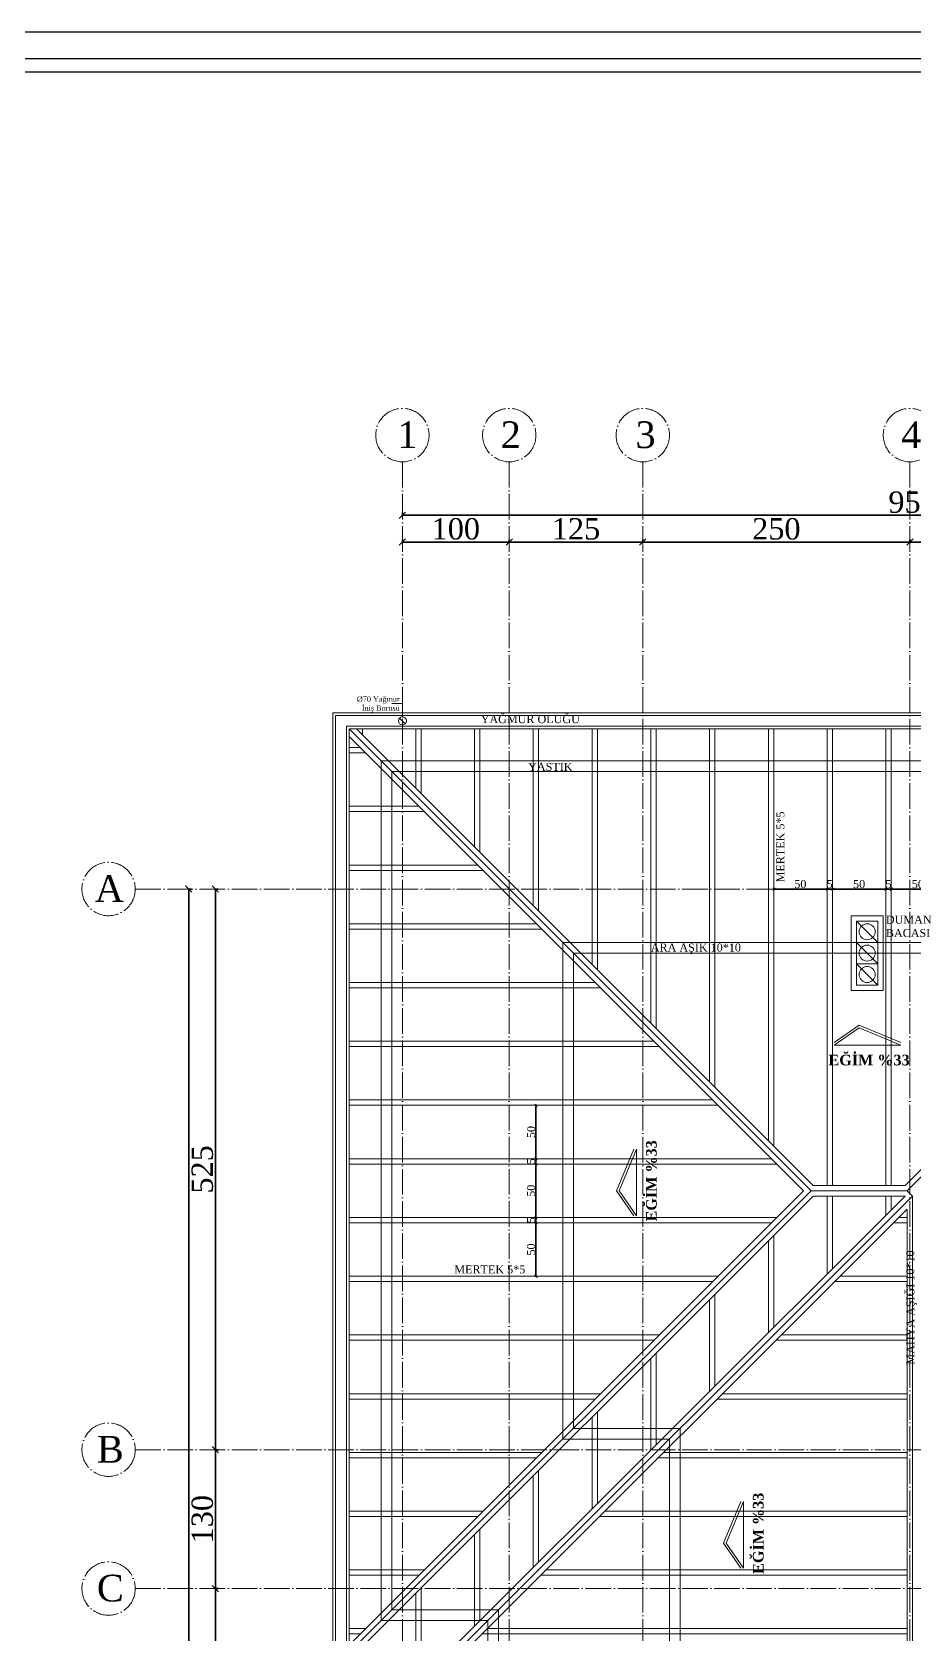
# Model space of a CAD drawing. Header units: metres. Extents: x -5196 to 34307, y 7076 to 19260.
# Drawn here: x 16830 to 17656, y 10674 to 12174 of the extents above; entities that cross this region are included whole.
import ezdxf

# ---------------------------------------------------------------- set-up
doc = ezdxf.new("R2010")
doc.units = ezdxf.units.M
doc.linetypes.add('ACAD_ISO04W100', pattern=[30, 24, -3, 0, -3])
doc.layers.add('YLZ-AKS', color=7, linetype='ACAD_ISO04W100', lineweight=5, true_color=0x2e2f36)
for name, color, linetype, lineweight in [('YLZ-ALAN HESABI', 41, 'Continuous', 35), ('YLZ-BACA', 195, 'Continuous', 5), ('YLZ-DUVAR', 151, 'Continuous', 20), ('YLZ-TEFRİŞ', 191, 'Continuous', 20), ('YLZ-YAĞMUR İNİŞ BORUSU', 223, 'Continuous', 15), ('YLZ-ÇATI', 241, 'Continuous', 13), ('YLZ-ÖLÇÜ', 251, 'Continuous', 5)]:
    doc.layers.add(name, color=color, linetype=linetype, lineweight=lineweight)
doc.layers.add('YLZ-PAFTA', color=165, linetype='Continuous')
doc.layers.add('YLZ-YAZI', color=113, linetype='Continuous')
doc.styles.add('ARIAL', font='times.ttf')
doc.dimstyles.new('YLZ - Dış Ölçü', dxfattribs={"dimscale": 2, "dimtxt": 10, "dimasz": 3, "dimexe": 1.25, "dimexo": 1, "dimgap": 1, "dimtad": 1, "dimdec": 1, "dimrnd": 0.5, "dimtxsty": 'ARIAL', "dimblk": 'OBLIQUE', "dimcen": 1, "dimclrd": 250, "dimclre": 250, "dimclrt": 150, "dimadec": 0, "dimazin": 0, "dimtfac": 1, "dimtdec": 1, "dimtmove": 1, "dimatfit": 3, "dimldrblk": 'OBLIQUE', "dimfxl": 0, "dimarcsym": 0})
doc.dimstyles.new('YLZ - İç Ölçü', dxfattribs={"dimscale": 0.75, "dimtxt": 10, "dimasz": 3, "dimexe": 1.25, "dimexo": 1, "dimgap": 1, "dimtad": 1, "dimdec": 1, "dimrnd": 0.5, "dimtxsty": 'ARIAL', "dimblk": 'OBLIQUE', "dimcen": 1, "dimclrd": 256, "dimclre": 256, "dimclrt": 125, "dimadec": 0, "dimazin": 0, "dimtfac": 1, "dimtdec": 1, "dimtmove": 1, "dimatfit": 3, "dimldrblk": 'OBLIQUE', "dimfxl": 0, "dimarcsym": 0})

# ---------------------------------------------------------------- blocks, each defined once
blk = doc.blocks.new('Çatı')
at = {"layer": 'YLZ-ÇATI'}
for p, q in [((18588.2, 11391.9), (19020.7, 10959.4)), ((18595.2, 11391.9), (19022.7, 10964.4)), ((18595.7, 11391.9), (18595.7, 11391.5)), ((18600.7, 11391.9), (18600.7, 11386.5)), ((18650.7, 11391.9), (18650.7, 11336.5)), ((18655.7, 11391.9), (18655.7, 11331.5)), ((18705.7, 11391.9), (18705.7, 11281.5)), ((18710.7, 11391.9), (18710.7, 11276.5)), ((18760.7, 11391.9), (18760.7, 11226.5)), ((18765.7, 11391.9), (18765.7, 11221.5)), ((18815.7, 11391.9), (18815.7, 11171.5)), ((18820.7, 11391.9), (18820.7, 11166.5)), ((18870.7, 11391.9), (18870.7, 11116.5)), ((18875.7, 11391.9), (18875.7, 11111.5)), ((18925.7, 11391.9), (18925.7, 11061.5)), ((18930.7, 11391.9), (18930.7, 11056.5)), ((18980.7, 11391.9), (18980.7, 11006.5)), ((18985.7, 11391.9), (18985.7, 11001.5)), ((19035.7, 11391.9), (19035.7, 10964.4)), ((19040.7, 11391.9), (19040.7, 10964.4)), ((19090.7, 11391.9), (19090.7, 10964.4)), ((19095.7, 11391.9), (19095.7, 10964.4)), ((19108.6, 10964.4), (19536.1, 11391.9)), ((19110.7, 10959.4), (19543.2, 11391.9)), ((18588.2, 11384.8), (19013.6, 10959.4)), ((18598.6, 11374.4), (18588.2, 11374.4)), ((18603.6, 11369.4), (18588.2, 11369.4)), ((18653.6, 11319.4), (18588.2, 11319.4)), ((18658.6, 11314.4), (18588.2, 11314.4)), ((18708.6, 11264.4), (18588.2, 11264.4)), ((18713.6, 11259.4), (18588.2, 11259.4)), ((18763.6, 11209.4), (18588.2, 11209.4)), ((18768.6, 11204.4), (18588.2, 11204.4)), ((18818.6, 11154.4), (18588.2, 11154.4)), ((18823.6, 11149.4), (18588.2, 11149.4)), ((18873.6, 11099.4), (18588.2, 11099.4)), ((18878.6, 11094.4), (18588.2, 11094.4)), ((18928.6, 11044.4), (18588.2, 11044.4)), ((18933.6, 11039.4), (18588.2, 11039.4)), ((18983.6, 10989.4), (18588.2, 10989.4)), ((18988.6, 10984.4), (18588.2, 10984.4)), ((18588.2, 10526.9), (19020.7, 10959.4)), ((18588.2, 10534), (19013.6, 10959.4)), ((18595.2, 10526.9), (19022.7, 10954.4)), ((18681.1, 10526.9), (19108.6, 10954.4)), ((18688.2, 10526.9), (19115.7, 10954.4)), ((19020.7, 10959.4), (19110.7, 10959.4)), ((19022.7, 10964.4), (19108.6, 10964.4)), ((19022.7, 10954.4), (19108.6, 10954.4)), ((19035.7, 10881.5), (19035.7, 10954.4)), ((19040.7, 10886.5), (19040.7, 10954.4)), ((19090.7, 10936.5), (19090.7, 10954.4)), ((19095.7, 10941.5), (19095.7, 10954.4)), ((19110.7, 10959.4), (19115.7, 10954.4)), ((19115.7, 10329.4), (19115.7, 10954.4)), ((18688.2, 10519.8), (19110.7, 10942.3)), ((19110.7, 10331.5), (19110.7, 10942.3)), ((18988.6, 10934.4), (18588.2, 10934.4)), ((18983.6, 10929.4), (18588.2, 10929.4)), ((19110.7, 10929.4), (19097.7, 10929.4)), ((19110.7, 10934.4), (19102.7, 10934.4)), ((18980.7, 10826.5), (18980.7, 10912.3)), ((18985.7, 10831.5), (18985.7, 10917.3)), ((18933.6, 10879.4), (18588.2, 10879.4)), ((19110.7, 10879.4), (19047.7, 10879.4)), ((18928.6, 10874.4), (18588.2, 10874.4)), ((18930.7, 10776.5), (18930.7, 10862.3)), ((19110.7, 10874.4), (19042.7, 10874.4)), ((18925.7, 10771.5), (18925.7, 10857.3)), ((18878.6, 10824.4), (18588.2, 10824.4)), ((18873.6, 10819.4), (18588.2, 10819.4)), ((19110.7, 10819.4), (18987.7, 10819.4)), ((19110.7, 10824.4), (18992.7, 10824.4)), ((18870.7, 10716.5), (18870.7, 10802.3)), ((18875.7, 10721.5), (18875.7, 10807.3)), ((18823.6, 10769.4), (18588.2, 10769.4)), ((18818.6, 10764.4), (18588.2, 10764.4)), ((19110.7, 10764.4), (18932.7, 10764.4)), ((19110.7, 10769.4), (18937.7, 10769.4)), ((18815.7, 10661.5), (18815.7, 10747.3)), ((18820.7, 10666.5), (18820.7, 10752.3)), ((18768.6, 10714.4), (18588.2, 10714.4)), ((19110.7, 10714.4), (18882.7, 10714.4)), ((18763.6, 10709.4), (18588.2, 10709.4)), ((18765.7, 10611.5), (18765.7, 10697.3)), ((19110.7, 10709.4), (18877.7, 10709.4)), ((18760.7, 10606.5), (18760.7, 10692.3)), ((18713.6, 10659.4), (18588.2, 10659.4)), ((18708.6, 10654.4), (18588.2, 10654.4)), ((19110.7, 10654.4), (18822.7, 10654.4)), ((19110.7, 10659.4), (18827.7, 10659.4)), ((18705.7, 10551.5), (18705.7, 10637.3)), ((18710.7, 10556.5), (18710.7, 10642.3)), ((18658.6, 10604.4), (18588.2, 10604.4)), ((18653.6, 10599.4), (18588.2, 10599.4)), ((19110.7, 10599.4), (18767.7, 10599.4)), ((19110.7, 10604.4), (18772.7, 10604.4)), ((18650.7, 10526.9), (18650.7, 10582.3)), ((18655.7, 10526.9), (18655.7, 10587.3)), ((18603.6, 10549.4), (18588.2, 10549.4)), ((19110.7, 10549.4), (18717.7, 10549.4)), ((18598.6, 10544.4), (18588.2, 10544.4)), ((19110.7, 10544.4), (18712.7, 10544.4))]:
    blk.add_line(p, q, dxfattribs=at)
for points in [[(18573.2, 11406.9), (19558.2, 11406.9), (19558.2, 10671.9), (19658.2, 10671.9), (19658.2, 9631.9), (18798.2, 9631.9), (18798.2, 9886.9), (18673.2, 9886.9), (18673.2, 10511.9), (18573.2, 10511.9)], [(18575.7, 11404.4), (19555.7, 11404.4), (19555.7, 10669.4), (19655.7, 10669.4), (19655.7, 9634.4), (18800.7, 9634.4), (18800.7, 9889.4), (18675.7, 9889.4), (18675.7, 10514.4), (18575.7, 10514.4)], [(18585.7, 11394.4), (19545.7, 11394.4), (19545.7, 10659.4), (19645.7, 10659.4), (19645.7, 9644.4), (18810.7, 9644.4), (18810.7, 9899.4), (18685.7, 9899.4), (18685.7, 10524.4), (18585.7, 10524.4)], [(18588.2, 11391.9), (19543.2, 11391.9), (19543.2, 10656.9), (19643.2, 10656.9), (19643.2, 9646.9), (18813.2, 9646.9), (18813.2, 9901.9), (18688.2, 9901.9), (18688.2, 10526.9), (18588.2, 10526.9)], [(18618.2, 11361.9), (19513.2, 11361.9), (19513.2, 10626.9), (19613.2, 10626.9), (19613.2, 9676.9), (18843.2, 9676.9), (18843.2, 9931.9), (18718.2, 9931.9), (18718.2, 10556.9), (18618.2, 10556.9)], [(18628.2, 11351.9), (19503.2, 11351.9), (19503.2, 10616.9), (19603.2, 10616.9), (19603.2, 9686.9), (18853.2, 9686.9), (18853.2, 9941.9), (18728.2, 9941.9), (18728.2, 10566.9), (18628.2, 10566.9)], [(18788.2, 11191.9), (19343.2, 11191.9), (19343.2, 10456.9), (19443.2, 10456.9), (19443.2, 9846.9), (19013.2, 9846.9), (19013.2, 10101.9), (18888.2, 10101.9), (18888.2, 10726.9), (18788.2, 10726.9)], [(18798.2, 11181.9), (19333.2, 11181.9), (19333.2, 10446.9), (19433.2, 10446.9), (19433.2, 9856.9), (19023.2, 9856.9), (19023.2, 10111.9), (18898.2, 10111.9), (18898.2, 10736.9), (18798.2, 10736.9)]]:
    blk.add_lwpolyline(points, close=True, dxfattribs=at)
blk = doc.blocks.new('Aks')
at = {"layer": 'YLZ-AKS'}
for p, q in [((479095.8, 4514594.6), (479095.8, 4512399.6)), ((479195.8, 4514594.6), (479195.8, 4512399.6)), ((479320.8, 4514594.6), (479320.8, 4512399.6)), ((479570.8, 4514594.6), (479570.8, 4512399.6)), ((478845.8, 4514194.6), (480300.8, 4514194.6)), ((478845.8, 4513669.6), (480300.8, 4513669.6)), ((478845.8, 4513539.6), (480300.8, 4513539.6))]:
    blk.add_line(p, q, dxfattribs=at)
for centre in [(479095.8, 4514619.6), (479195.8, 4514619.6), (479320.8, 4514619.6), (479570.8, 4514619.6), (478820.8, 4514194.6), (478820.8, 4513669.6), (478820.8, 4513539.6)]:
    blk.add_circle(centre, 25, dxfattribs=at)
at = {"layer": 'YLZ-YAZI', "char_height": 25, "attachment_point": 1, "style": 'ARIAL'}
for s, insert in [('\\pi10.94691;1', (479080.1, 4514632.5)), ('\\pi7.69349;2', (479180.1, 4514632.5)), ('\\pi8.81101;3', (479305.1, 4514632.5)), ('\\pi7.45917;4', (479555.1, 4514632.5)), ('\\pi2.78181;A', (478805.1, 4514207.5)), ('\\pi4.7645;B', (478805.1, 4513682.5)), ('\\pi4.75549;C', (478805.1, 4513552.5))]:
    blk.add_mtext_dynamic_manual_height_columns(s, width=31.519, gutter_width=12.5, heights=[8.55], dxfattribs=dict(at, insert=insert))
blk = doc.blocks.new('_Oblique')
at = {"color": 0, "linetype": 'ByBlock', "lineweight": -2}
blk.add_line((-0.5, -0.5), (0.5, 0.5), dxfattribs=at)
blk = doc.blocks.new('*D6163')
at = {"layer": 'Defpoints', "color": 0, "transparency": 16777216}
for p in [(17177.1, 8721.3), (18132.1, 8721.3), (18132.1, 8721.3)]:
    blk.add_point(p, dxfattribs=at)
at = {"layer": 'YLZ-ÖLÇÜ', "color": 250, "lineweight": -2, "transparency": 16777216}
for p, q in [((17177.1, 8721.3), (17177.1, 8723.8)), ((17177.1, 8721.3), (18132.1, 8721.3)), ((18132.1, 8721.3), (18132.1, 8723.8))]:
    blk.add_line(p, q, dxfattribs=at)
at = {"layer": 'YLZ-ÖLÇÜ', "color": 250, "lineweight": -2, "transparency": 16777216, "xscale": 6, "yscale": 6, "zscale": 6, "rotation": 180}
blk.add_blockref('_Oblique', (17177.1, 8721.3), dxfattribs=at)
at = {"layer": 'YLZ-ÖLÇÜ', "color": 250, "lineweight": -2, "transparency": 16777216, "xscale": 6, "yscale": 6, "zscale": 6}
blk.add_blockref('_Oblique', (18132.1, 8721.3), dxfattribs=at)
at = {"layer": 'YLZ-ÖLÇÜ', "color": 150, "transparency": 16777216, "insert": (17654.6, 8733.5), "char_height": 20, "attachment_point": 5, "style": 'ARIAL'}
blk.add_mtext('955', dxfattribs=at)
blk = doc.blocks.new('*D6164')
at = {"layer": 'Defpoints', "color": 0, "transparency": 16777216}
for p in [(17177.1, 8696.3), (17277.1, 8696.3), (17277.1, 8696.3)]:
    blk.add_point(p, dxfattribs=at)
at = {"layer": 'YLZ-ÖLÇÜ', "color": 250, "lineweight": -2, "transparency": 16777216}
for p, q in [((17177.1, 8696.3), (17177.1, 8698.8)), ((17177.1, 8696.3), (17277.1, 8696.3)), ((17277.1, 8696.3), (17277.1, 8698.8))]:
    blk.add_line(p, q, dxfattribs=at)
at = {"layer": 'YLZ-ÖLÇÜ', "color": 250, "lineweight": -2, "transparency": 16777216, "xscale": 6, "yscale": 6, "zscale": 6, "rotation": 180}
blk.add_blockref('_Oblique', (17177.1, 8696.3), dxfattribs=at)
at = {"layer": 'YLZ-ÖLÇÜ', "color": 250, "lineweight": -2, "transparency": 16777216, "xscale": 6, "yscale": 6, "zscale": 6}
blk.add_blockref('_Oblique', (17277.1, 8696.3), dxfattribs=at)
at = {"layer": 'YLZ-ÖLÇÜ', "color": 150, "transparency": 16777216, "insert": (17227.1, 8708.5), "char_height": 20, "attachment_point": 5, "style": 'ARIAL'}
blk.add_mtext('100', dxfattribs=at)
blk = doc.blocks.new('*D6165')
at = {"layer": 'Defpoints', "color": 0, "transparency": 16777216}
for p in [(17277.1, 8696.3), (17402.1, 8696.3), (17402.1, 8696.3)]:
    blk.add_point(p, dxfattribs=at)
at = {"layer": 'YLZ-ÖLÇÜ', "color": 250, "lineweight": -2, "transparency": 16777216}
for p, q in [((17277.1, 8696.3), (17277.1, 8698.8)), ((17277.1, 8696.3), (17402.1, 8696.3)), ((17402.1, 8696.3), (17402.1, 8698.8))]:
    blk.add_line(p, q, dxfattribs=at)
at = {"layer": 'YLZ-ÖLÇÜ', "color": 250, "lineweight": -2, "transparency": 16777216, "xscale": 6, "yscale": 6, "zscale": 6, "rotation": 180}
blk.add_blockref('_Oblique', (17277.1, 8696.3), dxfattribs=at)
at = {"layer": 'YLZ-ÖLÇÜ', "color": 250, "lineweight": -2, "transparency": 16777216, "xscale": 6, "yscale": 6, "zscale": 6}
blk.add_blockref('_Oblique', (17402.1, 8696.3), dxfattribs=at)
at = {"layer": 'YLZ-ÖLÇÜ', "color": 150, "transparency": 16777216, "insert": (17339.6, 8708.5), "char_height": 20, "attachment_point": 5, "style": 'ARIAL'}
blk.add_mtext('125', dxfattribs=at)
blk = doc.blocks.new('*D6166')
at = {"layer": 'Defpoints', "color": 0, "transparency": 16777216}
for p in [(17402.1, 8696.3), (17652.1, 8696.3), (17652.1, 8696.3)]:
    blk.add_point(p, dxfattribs=at)
at = {"layer": 'YLZ-ÖLÇÜ', "color": 250, "lineweight": -2, "transparency": 16777216}
for p, q in [((17402.1, 8696.3), (17402.1, 8698.8)), ((17402.1, 8696.3), (17652.1, 8696.3)), ((17652.1, 8696.3), (17652.1, 8698.8))]:
    blk.add_line(p, q, dxfattribs=at)
at = {"layer": 'YLZ-ÖLÇÜ', "color": 250, "lineweight": -2, "transparency": 16777216, "xscale": 6, "yscale": 6, "zscale": 6, "rotation": 180}
blk.add_blockref('_Oblique', (17402.1, 8696.3), dxfattribs=at)
at = {"layer": 'YLZ-ÖLÇÜ', "color": 250, "lineweight": -2, "transparency": 16777216, "xscale": 6, "yscale": 6, "zscale": 6}
blk.add_blockref('_Oblique', (17652.1, 8696.3), dxfattribs=at)
at = {"layer": 'YLZ-ÖLÇÜ', "color": 150, "transparency": 16777216, "insert": (17527.1, 8708.5), "char_height": 20, "attachment_point": 5, "style": 'ARIAL'}
blk.add_mtext('250', dxfattribs=at)
blk = doc.blocks.new('*D6167')
at = {"layer": 'Defpoints', "color": 0, "transparency": 16777216}
for p in [(17652.1, 8696.3), (18032.1, 8696.3), (18032.1, 8696.3)]:
    blk.add_point(p, dxfattribs=at)
at = {"layer": 'YLZ-ÖLÇÜ', "color": 250, "lineweight": -2, "transparency": 16777216}
for p, q in [((17652.1, 8696.3), (17652.1, 8698.8)), ((17652.1, 8696.3), (18032.1, 8696.3)), ((18032.1, 8696.3), (18032.1, 8698.8))]:
    blk.add_line(p, q, dxfattribs=at)
at = {"layer": 'YLZ-ÖLÇÜ', "color": 250, "lineweight": -2, "transparency": 16777216, "xscale": 6, "yscale": 6, "zscale": 6, "rotation": 180}
blk.add_blockref('_Oblique', (17652.1, 8696.3), dxfattribs=at)
at = {"layer": 'YLZ-ÖLÇÜ', "color": 250, "lineweight": -2, "transparency": 16777216, "xscale": 6, "yscale": 6, "zscale": 6}
blk.add_blockref('_Oblique', (18032.1, 8696.3), dxfattribs=at)
at = {"layer": 'YLZ-ÖLÇÜ', "color": 150, "transparency": 16777216, "insert": (17842.1, 8708.5), "char_height": 20, "attachment_point": 5, "style": 'ARIAL'}
blk.add_mtext('380', dxfattribs=at)
blk = doc.blocks.new('*D6169')
at = {"layer": 'Defpoints', "color": 0, "transparency": 16777216}
for p in [(16977.1, 8371.3), (16977.1, 8371.3), (16977.1, 6826.3)]:
    blk.add_point(p, dxfattribs=at)
at = {"layer": 'YLZ-ÖLÇÜ', "color": 250, "lineweight": -2, "transparency": 16777216}
for p, q in [((16977.1, 8371.3), (16979.6, 8371.3)), ((16977.1, 6826.3), (16977.1, 8371.3)), ((16977.1, 6826.3), (16979.6, 6826.3))]:
    blk.add_line(p, q, dxfattribs=at)
at = {"layer": 'YLZ-ÖLÇÜ', "color": 250, "lineweight": -2, "transparency": 16777216, "xscale": 6, "yscale": 6, "zscale": 6}
for p, rotation in [((16977.1, 8371.3), 90), ((16977.1, 6826.3), 270)]:
    blk.add_blockref('_Oblique', p, dxfattribs=dict(at, rotation=rotation))
at = {"layer": 'YLZ-ÖLÇÜ', "color": 150, "transparency": 16777216, "insert": (16964.9, 7598.8), "char_height": 20, "attachment_point": 5, "rotation": 90, "style": 'ARIAL'}
blk.add_mtext('1545', dxfattribs=at)
blk = doc.blocks.new('*D6170')
at = {"layer": 'Defpoints', "color": 0, "transparency": 16777216}
for p in [(17002.1, 8371.3), (17002.1, 7846.3), (17002.1, 7846.3)]:
    blk.add_point(p, dxfattribs=at)
at = {"layer": 'YLZ-ÖLÇÜ', "color": 250, "lineweight": -2, "transparency": 16777216}
for p, q in [((17002.1, 8371.3), (17004.6, 8371.3)), ((17002.1, 8371.3), (17002.1, 7846.3)), ((17002.1, 7846.3), (17004.6, 7846.3))]:
    blk.add_line(p, q, dxfattribs=at)
at = {"layer": 'YLZ-ÖLÇÜ', "color": 250, "lineweight": -2, "transparency": 16777216, "xscale": 6, "yscale": 6, "zscale": 6}
for p, rotation in [((17002.1, 8371.3), 90), ((17002.1, 7846.3), 270)]:
    blk.add_blockref('_Oblique', p, dxfattribs=dict(at, rotation=rotation))
at = {"layer": 'YLZ-ÖLÇÜ', "color": 150, "transparency": 16777216, "insert": (16989.9, 8108.8), "char_height": 20, "attachment_point": 5, "rotation": 90, "style": 'ARIAL'}
blk.add_mtext('525', dxfattribs=at)
blk = doc.blocks.new('*D6171')
at = {"layer": 'Defpoints', "color": 0, "transparency": 16777216}
for p in [(17002.1, 7846.3), (17002.1, 7716.3), (17002.1, 7716.3)]:
    blk.add_point(p, dxfattribs=at)
at = {"layer": 'YLZ-ÖLÇÜ', "color": 250, "lineweight": -2, "transparency": 16777216}
for p, q in [((17002.1, 7846.3), (17004.6, 7846.3)), ((17002.1, 7846.3), (17002.1, 7716.3)), ((17002.1, 7716.3), (17004.6, 7716.3))]:
    blk.add_line(p, q, dxfattribs=at)
at = {"layer": 'YLZ-ÖLÇÜ', "color": 250, "lineweight": -2, "transparency": 16777216, "xscale": 6, "yscale": 6, "zscale": 6}
for p, rotation in [((17002.1, 7846.3), 90), ((17002.1, 7716.3), 270)]:
    blk.add_blockref('_Oblique', p, dxfattribs=dict(at, rotation=rotation))
at = {"layer": 'YLZ-ÖLÇÜ', "color": 150, "transparency": 16777216, "insert": (16989.9, 7781.3), "char_height": 20, "attachment_point": 5, "rotation": 90, "style": 'ARIAL'}
blk.add_mtext('130', dxfattribs=at)
blk = doc.blocks.new('*D6172')
at = {"layer": 'Defpoints', "color": 0, "transparency": 16777216}
for p in [(17002.1, 7716.3), (17002.1, 7081.3), (17002.1, 7081.3)]:
    blk.add_point(p, dxfattribs=at)
at = {"layer": 'YLZ-ÖLÇÜ', "color": 250, "lineweight": -2, "transparency": 16777216}
for p, q in [((17002.1, 7716.3), (17004.6, 7716.3)), ((17002.1, 7716.3), (17002.1, 7081.3)), ((17002.1, 7081.3), (17004.6, 7081.3))]:
    blk.add_line(p, q, dxfattribs=at)
at = {"layer": 'YLZ-ÖLÇÜ', "color": 250, "lineweight": -2, "transparency": 16777216, "xscale": 6, "yscale": 6, "zscale": 6}
for p, rotation in [((17002.1, 7716.3), 90), ((17002.1, 7081.3), 270)]:
    blk.add_blockref('_Oblique', p, dxfattribs=dict(at, rotation=rotation))
at = {"layer": 'YLZ-ÖLÇÜ', "color": 150, "transparency": 16777216, "insert": (16989.9, 7398.8), "char_height": 20, "attachment_point": 5, "rotation": 90, "style": 'ARIAL'}
blk.add_mtext('635', dxfattribs=at)
blk = doc.blocks.new('*D6352')
at = {"layer": 'Defpoints', "color": 0, "transparency": 16777216}
for p in [(491359.8, 4507937.8), (491359.8, 4507887.8), (491359.8, 4507887.8)]:
    blk.add_point(p, dxfattribs=at)
at = {"layer": 'YLZ-ÖLÇÜ', "color": 251, "lineweight": -2, "transparency": 16777216}
for p, q in [((491359.8, 4507937.8), (491360.8, 4507937.8)), ((491359.8, 4507937.8), (491359.8, 4507887.8)), ((491359.8, 4507887.8), (491360.8, 4507887.8))]:
    blk.add_line(p, q, dxfattribs=at)
at = {"layer": 'YLZ-ÖLÇÜ', "color": 251, "lineweight": -2, "transparency": 16777216, "xscale": 2.25, "yscale": 2.25, "zscale": 2.25}
for p, rotation in [((491359.8, 4507937.8), 90), ((491359.8, 4507887.8), 270)]:
    blk.add_blockref('_Oblique', p, dxfattribs=dict(at, rotation=rotation))
at = {"layer": 'YLZ-ÖLÇÜ', "color": 125, "transparency": 16777216, "insert": (491355.3, 4507912.8), "char_height": 7.5, "attachment_point": 5, "rotation": 90, "style": 'ARIAL'}
blk.add_mtext('50', dxfattribs=at)
blk = doc.blocks.new('*D6353')
at = {"layer": 'Defpoints', "color": 0, "transparency": 16777216}
for p in [(491359.8, 4507887.8), (491359.8, 4507882.8), (491359.8, 4507882.8)]:
    blk.add_point(p, dxfattribs=at)
at = {"layer": 'YLZ-ÖLÇÜ', "color": 251, "lineweight": -2, "transparency": 16777216}
for p, q in [((491359.8, 4507887.8), (491360.8, 4507887.8)), ((491359.8, 4507887.8), (491359.8, 4507882.8)), ((491359.8, 4507882.8), (491360.8, 4507882.8))]:
    blk.add_line(p, q, dxfattribs=at)
at = {"layer": 'YLZ-ÖLÇÜ', "color": 251, "lineweight": -2, "transparency": 16777216, "xscale": 2.25, "yscale": 2.25, "zscale": 2.25}
for p, rotation in [((491359.8, 4507887.8), 90), ((491359.8, 4507882.8), 270)]:
    blk.add_blockref('_Oblique', p, dxfattribs=dict(at, rotation=rotation))
at = {"layer": 'YLZ-ÖLÇÜ', "color": 125, "transparency": 16777216, "insert": (491355.3, 4507885.3), "char_height": 7.5, "attachment_point": 5, "rotation": 90, "style": 'ARIAL'}
blk.add_mtext('5', dxfattribs=at)
blk = doc.blocks.new('*D6354')
at = {"layer": 'Defpoints', "color": 0, "transparency": 16777216}
for p in [(491359.8, 4507882.8), (491359.8, 4507832.8), (491359.8, 4507832.8)]:
    blk.add_point(p, dxfattribs=at)
at = {"layer": 'YLZ-ÖLÇÜ', "color": 251, "lineweight": -2, "transparency": 16777216}
for p, q in [((491359.8, 4507882.8), (491360.8, 4507882.8)), ((491359.8, 4507882.8), (491359.8, 4507832.8)), ((491359.8, 4507832.8), (491360.8, 4507832.8))]:
    blk.add_line(p, q, dxfattribs=at)
at = {"layer": 'YLZ-ÖLÇÜ', "color": 251, "lineweight": -2, "transparency": 16777216, "xscale": 2.25, "yscale": 2.25, "zscale": 2.25}
for p, rotation in [((491359.8, 4507882.8), 90), ((491359.8, 4507832.8), 270)]:
    blk.add_blockref('_Oblique', p, dxfattribs=dict(at, rotation=rotation))
at = {"layer": 'YLZ-ÖLÇÜ', "color": 125, "transparency": 16777216, "insert": (491355.3, 4507857.8), "char_height": 7.5, "attachment_point": 5, "rotation": 90, "style": 'ARIAL'}
blk.add_mtext('50', dxfattribs=at)
blk = doc.blocks.new('*D6355')
at = {"layer": 'Defpoints', "color": 0, "transparency": 16777216}
for p in [(491359.8, 4507832.8), (491359.8, 4507827.8), (491359.8, 4507827.8)]:
    blk.add_point(p, dxfattribs=at)
at = {"layer": 'YLZ-ÖLÇÜ', "color": 251, "lineweight": -2, "transparency": 16777216}
for p, q in [((491359.8, 4507832.8), (491360.8, 4507832.8)), ((491359.8, 4507832.8), (491359.8, 4507827.8)), ((491359.8, 4507827.8), (491360.8, 4507827.8))]:
    blk.add_line(p, q, dxfattribs=at)
at = {"layer": 'YLZ-ÖLÇÜ', "color": 251, "lineweight": -2, "transparency": 16777216, "xscale": 2.25, "yscale": 2.25, "zscale": 2.25}
for p, rotation in [((491359.8, 4507832.8), 90), ((491359.8, 4507827.8), 270)]:
    blk.add_blockref('_Oblique', p, dxfattribs=dict(at, rotation=rotation))
at = {"layer": 'YLZ-ÖLÇÜ', "color": 125, "transparency": 16777216, "insert": (491355.3, 4507830.3), "char_height": 7.5, "attachment_point": 5, "rotation": 90, "style": 'ARIAL'}
blk.add_mtext('5', dxfattribs=at)
blk = doc.blocks.new('*D6356')
at = {"layer": 'Defpoints', "color": 0, "transparency": 16777216}
for p in [(491359.8, 4507827.8), (491359.8, 4507777.8), (491359.8, 4507777.8)]:
    blk.add_point(p, dxfattribs=at)
at = {"layer": 'YLZ-ÖLÇÜ', "color": 251, "lineweight": -2, "transparency": 16777216}
for p, q in [((491359.8, 4507827.8), (491360.8, 4507827.8)), ((491359.8, 4507827.8), (491359.8, 4507777.8)), ((491359.8, 4507777.8), (491360.8, 4507777.8))]:
    blk.add_line(p, q, dxfattribs=at)
at = {"layer": 'YLZ-ÖLÇÜ', "color": 251, "lineweight": -2, "transparency": 16777216, "xscale": 2.25, "yscale": 2.25, "zscale": 2.25}
for p, rotation in [((491359.8, 4507827.8), 90), ((491359.8, 4507777.8), 270)]:
    blk.add_blockref('_Oblique', p, dxfattribs=dict(at, rotation=rotation))
at = {"layer": 'YLZ-ÖLÇÜ', "color": 125, "transparency": 16777216, "insert": (491355.3, 4507802.8), "char_height": 7.5, "attachment_point": 5, "rotation": 90, "style": 'ARIAL'}
blk.add_mtext('50', dxfattribs=at)
blk = doc.blocks.new('*D6357')
at = {"layer": 'Defpoints', "color": 0, "transparency": 16777216}
for p in [(491582.3, 4508140.3), (491632.3, 4508140.3), (491632.3, 4508140.3)]:
    blk.add_point(p, dxfattribs=at)
at = {"layer": 'YLZ-ÖLÇÜ', "color": 251, "lineweight": -2, "transparency": 16777216}
for p, q in [((491582.3, 4508140.3), (491582.3, 4508141.2)), ((491582.3, 4508140.3), (491632.3, 4508140.3)), ((491632.3, 4508140.3), (491632.3, 4508141.2))]:
    blk.add_line(p, q, dxfattribs=at)
at = {"layer": 'YLZ-ÖLÇÜ', "color": 251, "lineweight": -2, "transparency": 16777216, "xscale": 2.25, "yscale": 2.25, "zscale": 2.25, "rotation": 180}
blk.add_blockref('_Oblique', (491582.3, 4508140.3), dxfattribs=at)
at = {"layer": 'YLZ-ÖLÇÜ', "color": 251, "lineweight": -2, "transparency": 16777216, "xscale": 2.25, "yscale": 2.25, "zscale": 2.25}
blk.add_blockref('_Oblique', (491632.3, 4508140.3), dxfattribs=at)
at = {"layer": 'YLZ-ÖLÇÜ', "color": 125, "transparency": 16777216, "insert": (491607.3, 4508144.9), "char_height": 7.5, "attachment_point": 5, "style": 'ARIAL'}
blk.add_mtext('50', dxfattribs=at)
blk = doc.blocks.new('*D6358')
at = {"layer": 'Defpoints', "color": 0, "transparency": 16777216}
for p in [(491632.3, 4508140.3), (491637.3, 4508140.3), (491637.3, 4508140.3)]:
    blk.add_point(p, dxfattribs=at)
at = {"layer": 'YLZ-ÖLÇÜ', "color": 251, "lineweight": -2, "transparency": 16777216}
for p, q in [((491632.3, 4508140.3), (491632.3, 4508141.2)), ((491632.3, 4508140.3), (491637.3, 4508140.3)), ((491637.3, 4508140.3), (491637.3, 4508141.2))]:
    blk.add_line(p, q, dxfattribs=at)
at = {"layer": 'YLZ-ÖLÇÜ', "color": 251, "lineweight": -2, "transparency": 16777216, "xscale": 2.25, "yscale": 2.25, "zscale": 2.25, "rotation": 180}
blk.add_blockref('_Oblique', (491632.3, 4508140.3), dxfattribs=at)
at = {"layer": 'YLZ-ÖLÇÜ', "color": 251, "lineweight": -2, "transparency": 16777216, "xscale": 2.25, "yscale": 2.25, "zscale": 2.25}
blk.add_blockref('_Oblique', (491637.3, 4508140.3), dxfattribs=at)
at = {"layer": 'YLZ-ÖLÇÜ', "color": 125, "transparency": 16777216, "insert": (491634.8, 4508144.9), "char_height": 7.5, "attachment_point": 5, "style": 'ARIAL'}
blk.add_mtext('5', dxfattribs=at)
blk = doc.blocks.new('*D6359')
at = {"layer": 'Defpoints', "color": 0, "transparency": 16777216}
for p in [(491637.3, 4508140.3), (491687.3, 4508140.3), (491687.3, 4508139.2)]:
    blk.add_point(p, dxfattribs=at)
at = {"layer": 'YLZ-ÖLÇÜ', "color": 251, "lineweight": -2, "transparency": 16777216}
for p, q in [((491637.3, 4508140.3), (491637.3, 4508141.2)), ((491637.3, 4508140.3), (491687.3, 4508140.3)), ((491687.3, 4508140), (491687.3, 4508141.2))]:
    blk.add_line(p, q, dxfattribs=at)
at = {"layer": 'YLZ-ÖLÇÜ', "color": 251, "lineweight": -2, "transparency": 16777216, "xscale": 2.25, "yscale": 2.25, "zscale": 2.25, "rotation": 180}
blk.add_blockref('_Oblique', (491637.3, 4508140.3), dxfattribs=at)
at = {"layer": 'YLZ-ÖLÇÜ', "color": 251, "lineweight": -2, "transparency": 16777216, "xscale": 2.25, "yscale": 2.25, "zscale": 2.25}
blk.add_blockref('_Oblique', (491687.3, 4508140.3), dxfattribs=at)
at = {"layer": 'YLZ-ÖLÇÜ', "color": 125, "transparency": 16777216, "insert": (491662.3, 4508144.9), "char_height": 7.5, "attachment_point": 5, "style": 'ARIAL'}
blk.add_mtext('50', dxfattribs=at)
blk = doc.blocks.new('*D6360')
at = {"layer": 'Defpoints', "color": 0, "transparency": 16777216}
for p in [(491687.3, 4508139.2), (491692.3, 4508140.3), (491692.3, 4508140.3)]:
    blk.add_point(p, dxfattribs=at)
at = {"layer": 'YLZ-ÖLÇÜ', "color": 251, "lineweight": -2, "transparency": 16777216}
for p, q in [((491687.3, 4508140), (491687.3, 4508141.2)), ((491687.3, 4508140.3), (491692.3, 4508140.3)), ((491692.3, 4508140.3), (491692.3, 4508141.2))]:
    blk.add_line(p, q, dxfattribs=at)
at = {"layer": 'YLZ-ÖLÇÜ', "color": 251, "lineweight": -2, "transparency": 16777216, "xscale": 2.25, "yscale": 2.25, "zscale": 2.25, "rotation": 180}
blk.add_blockref('_Oblique', (491687.3, 4508140.3), dxfattribs=at)
at = {"layer": 'YLZ-ÖLÇÜ', "color": 251, "lineweight": -2, "transparency": 16777216, "xscale": 2.25, "yscale": 2.25, "zscale": 2.25}
blk.add_blockref('_Oblique', (491692.3, 4508140.3), dxfattribs=at)
at = {"layer": 'YLZ-ÖLÇÜ', "color": 125, "transparency": 16777216, "insert": (491689.8, 4508144.9), "char_height": 7.5, "attachment_point": 5, "style": 'ARIAL'}
blk.add_mtext('5', dxfattribs=at)
blk = doc.blocks.new('*D6361')
at = {"layer": 'Defpoints', "color": 0, "transparency": 16777216}
for p in [(491692.3, 4508140.3), (491742.3, 4508140.3), (491742.3, 4508140.3)]:
    blk.add_point(p, dxfattribs=at)
at = {"layer": 'YLZ-ÖLÇÜ', "color": 251, "lineweight": -2, "transparency": 16777216}
for p, q in [((491692.3, 4508140.3), (491692.3, 4508141.2)), ((491692.3, 4508140.3), (491742.3, 4508140.3)), ((491742.3, 4508140.3), (491742.3, 4508141.2))]:
    blk.add_line(p, q, dxfattribs=at)
at = {"layer": 'YLZ-ÖLÇÜ', "color": 251, "lineweight": -2, "transparency": 16777216, "xscale": 2.25, "yscale": 2.25, "zscale": 2.25, "rotation": 180}
blk.add_blockref('_Oblique', (491692.3, 4508140.3), dxfattribs=at)
at = {"layer": 'YLZ-ÖLÇÜ', "color": 251, "lineweight": -2, "transparency": 16777216, "xscale": 2.25, "yscale": 2.25, "zscale": 2.25}
blk.add_blockref('_Oblique', (491742.3, 4508140.3), dxfattribs=at)
at = {"layer": 'YLZ-ÖLÇÜ', "color": 125, "transparency": 16777216, "insert": (491717.3, 4508144.9), "char_height": 7.5, "attachment_point": 5, "style": 'ARIAL'}
blk.add_mtext('50', dxfattribs=at)
blk = doc.blocks.new('Çatı Dış Ölçü')
at = {"layer": 'YLZ-ÖLÇÜ'}
for p1, p2, picture, middle in [((17177.1, 8721.32), (18132.1, 8721.32), '*D6163', (17654.6, 8733.52)), ((17177.1, 8696.32), (17277.1, 8696.32), '*D6164', (17227.1, 8708.5)), ((16977.1, 6826.32), (16977.1, 8371.32), '*D6169', (16964.92, 7598.82)), ((17002.1, 8371.32), (17002.1, 7846.32), '*D6170', (16989.92, 8108.82))]:
    dim = blk.add_aligned_dim(p1=p1, p2=p2, distance=0, dimstyle='YLZ - Dış Ölçü', dxfattribs=at)
    dim.commit()
    dim.dimension.update_dxf_attribs({"geometry": picture, "text_midpoint": middle})
for base, p1, p2, angle, picture, middle in [((17402.1, 8696.32), (17277.1, 8696.32), (17402.1, 8696.32), 180, '*D6165', (17339.6, 8708.5)), ((17652.1, 8696.32), (17402.1, 8696.32), (17652.1, 8696.32), 180, '*D6166', (17527.1, 8708.5)), ((18032.1, 8696.32), (17652.1, 8696.32), (18032.1, 8696.32), 180, '*D6167', (17842.1, 8708.5)), ((17002.1, 7716.32), (17002.1, 7846.32), (17002.1, 7716.32), 90, '*D6171', (16989.92, 7781.32)), ((17002.1, 7081.32), (17002.1, 7716.32), (17002.1, 7081.32), 90, '*D6172', (16989.92, 7398.82))]:
    dim = blk.add_linear_dim(base=base, p1=p1, p2=p2, angle=angle, dimstyle='YLZ - Dış Ölçü', dxfattribs=at)
    dim.commit()
    dim.dimension.update_dxf_attribs({"geometry": picture, "text_midpoint": middle})
blk = doc.blocks.new('Çatı Tefriş')
at = {"layer": 'YLZ-BACA', "ltscale": 0.125}
for p, q in [((491659.84, 4508110.29), (491679.84, 4508090.29)), ((491659.84, 4508090.29), (491679.84, 4508070.29)), ((491659.84, 4508070.29), (491679.84, 4508050.29))]:
    blk.add_line(p, q, dxfattribs=at)
for points in [[(491654.84, 4508115.29), (491684.84, 4508115.29), (491684.84, 4508045.29), (491654.84, 4508045.29)], [(491679.84, 4508110.29), (491659.84, 4508110.29), (491659.84, 4508090.29), (491679.84, 4508090.29)], [(491679.84, 4508090.29), (491659.84, 4508090.29), (491659.84, 4508070.29), (491679.84, 4508070.29)], [(491679.84, 4508070.29), (491659.84, 4508070.29), (491659.84, 4508050.29), (491679.84, 4508050.29)]]:
    blk.add_lwpolyline(points, close=True, dxfattribs=at)
for centre in [(491669.84, 4508100.29), (491669.84, 4508080.29), (491669.84, 4508060.29)]:
    blk.add_circle(centre, 7.5, dxfattribs=at)
at = {"layer": 'YLZ-TEFRİŞ'}
for points in [[(491638.9, 4507996.54), (491662.34, 4508012.79), (491701.4, 4507996.54)], [(491701.4, 4507994.04), (491638.9, 4507994.04), (491662.34, 4508010.29), (491701.4, 4507994.04)], [(491451.52, 4507834.35), (491435.27, 4507857.79), (491451.52, 4507896.85)], [(491454.02, 4507896.85), (491454.02, 4507834.35), (491437.77, 4507857.79), (491454.02, 4507896.85)], [(491551.52, 4507504.35), (491535.27, 4507527.79), (491551.52, 4507566.85)], [(491554.02, 4507566.85), (491554.02, 4507504.35), (491537.77, 4507527.79), (491554.02, 4507566.85)]]:
    blk.add_lwpolyline(points, dxfattribs=at)
at = {"layer": 'YLZ-YAĞMUR İNİŞ BORUSU', "ltscale": 5}
for p, q in [((491234.84, 4508314.03), (491224.84, 4508314.03)), ((491234.84, 4508301.53), (491234.84, 4508314.03)), ((491232.19, 4508300.44), (491237.49, 4508295.13))]:
    blk.add_line(p, q, dxfattribs=at)
blk.add_circle((491234.84, 4508297.78), 3.75, dxfattribs=at)
at = {"layer": 'YLZ-TEFRİŞ', "insert": (491578.21, 4507974.98), "char_height": 10, "attachment_point": 7, "style": 'ARIAL'}
blk.add_mtext_dynamic_manual_height_columns('\\pi55.42934;{\\fTimes New Roman|b1|i0|c162|p18;EĞİM %33}', width=184.1101, gutter_width=6.25, heights=[51.99], dxfattribs=at)
at = {"layer": 'YLZ-TEFRİŞ', "char_height": 10, "attachment_point": 7, "rotation": 90, "style": 'ARIAL'}
for insert in [(491473.07, 4507773.66), (491573.07, 4507443.66)]:
    blk.add_mtext_dynamic_manual_height_columns('\\pi55.42934;{\\fTimes New Roman|b1|i0|c162|p18;EĞİM %33}', width=184.1101, gutter_width=6.25, heights=[51.99], dxfattribs=dict(at, insert=insert))
at = {"layer": 'YLZ-YAZI', "char_height": 7.5, "style": 'ARIAL'}
for s, width, heights, insert, attachment_point in [('YAĞMUR OLUĞU', 109.7819, [64.85], (491308.13, 4508303.16), 1), ('YASTIK', 109.7819, [64.85], (491352.55, 4508258.44), 1), ('DUMAN BACASI', 50.6309, [31.67], (491687.34, 4508095.29), 7), ('ARA AŞIK 10*10', 109.7819, [64.85], (491467.34, 4508089.28), 1), ('MERTEK 5*5', 109.7819, [64.85], (491349.84, 4507787.92), 3)]:
    blk.add_mtext_dynamic_manual_height_columns(s, width=width, gutter_width=12.5, heights=heights, dxfattribs=dict(at, insert=insert, attachment_point=attachment_point))
at = {"layer": 'YLZ-YAZI', "char_height": 7.5, "attachment_point": 3, "rotation": 90, "style": 'ARIAL'}
for s, insert in [('MERTEK 5*5', (491584.84, 4508212.96)), ('MAHYA AŞIĞI 10*10', (491706.43, 4507801.93))]:
    blk.add_mtext_dynamic_manual_height_columns(s, width=109.7819, gutter_width=12.5, heights=[64.85], dxfattribs=dict(at, insert=insert))
at = {"layer": 'YLZ-YAĞMUR İNİŞ BORUSU', "ltscale": 5, "insert": (491232.34, 4508305.7), "char_height": 5, "attachment_point": 9, "style": 'ARIAL'}
blk.add_mtext_dynamic_manual_height_columns('Ø70 Yağmur \\Pİniş Borusu', width=141.5446, gutter_width=12.5, heights=[0], dxfattribs=at)
at = {"layer": 'YLZ-ÖLÇÜ'}
for base, p1, p2, angle, picture, middle in [((491632.34, 4508140.29), (491582.34, 4508140.29), (491632.34, 4508140.29), 180, '*D6357', (491607.34, 4508144.85)), ((491687.34, 4508140.29), (491637.34, 4508140.29), (491687.34, 4508139.25), 180, '*D6359', (491662.34, 4508144.85)), ((491742.34, 4508140.29), (491692.34, 4508140.29), (491742.34, 4508140.29), 180, '*D6361', (491717.34, 4508144.85)), ((491359.84, 4507887.79), (491359.84, 4507937.79), (491359.84, 4507887.79), 90, '*D6352', (491355.27, 4507912.79)), ((491359.84, 4507832.79), (491359.84, 4507882.79), (491359.84, 4507832.79), 90, '*D6354', (491355.27, 4507857.79)), ((491359.84, 4507777.79), (491359.84, 4507827.79), (491359.84, 4507777.79), 90, '*D6356', (491355.27, 4507802.79))]:
    dim = blk.add_linear_dim(base=base, p1=p1, p2=p2, angle=angle, dimstyle='YLZ - İç Ölçü', dxfattribs=at)
    dim.commit()
    dim.dimension.update_dxf_attribs({"geometry": picture, "text_midpoint": middle})
for base, p1, p2, angle, picture, middle in [((491637.34, 4508140.29), (491632.34, 4508140.29), (491637.34, 4508140.29), 180, '*D6358', (491634.84, 4508140.29)), ((491692.34, 4508140.29), (491687.34, 4508139.25), (491692.34, 4508140.29), 180, '*D6360', (491689.84, 4508140.29)), ((491359.84, 4507882.79), (491359.84, 4507887.79), (491359.84, 4507882.79), 90, '*D6353', (491359.84, 4507885.29)), ((491359.84, 4507827.79), (491359.84, 4507832.79), (491359.84, 4507827.79), 90, '*D6355', (491359.84, 4507830.29))]:
    dim = blk.add_linear_dim(base=base, p1=p1, p2=p2, angle=angle, dimstyle='YLZ - İç Ölçü', dxfattribs=at)
    dim.commit()
    dim.dimension.update_dxf_attribs({"geometry": picture, "text_midpoint": middle, "dimtype": 128})

msp = doc.modelspace()

# ---------------------------------------------------------------- linework, layer by layer
at = {"layer": 'YLZ-PAFTA'}
for points in [[(10032.1, 9173.82), (18557.1, 9173.82), (18557.1, 12173.82), (10032.1, 12173.82)], [(10057.1, 9198.82), (18532.1, 9198.82), (18532.1, 12148.82), (10057.1, 12148.82)], [(10069.6, 9211.32), (18519.6, 9211.32), (18519.6, 12136.32), (10069.6, 12136.32)]]:
    msp.add_lwpolyline(points, close=True, dxfattribs=at)

# ---------------------------------------------------------------- block references
at = {"layer": 'YLZ-ALAN HESABI'}
for name, p in [('Çatı Dış Ölçü', (0, 3000)), ('Çatı Tefriş', (-474057.74, -4496768.96))]:
    msp.add_blockref(name, p, dxfattribs=at)
at = {"layer": 'YLZ-DUVAR'}
msp.add_blockref('Çatı', (-1461.06, 129.42), dxfattribs=at)
at = {"layer": 'YLZ-TEFRİŞ'}
msp.add_blockref('Aks', (-461918.68, -4502823.23), dxfattribs=at)

doc.saveas('drawing.dxf')
